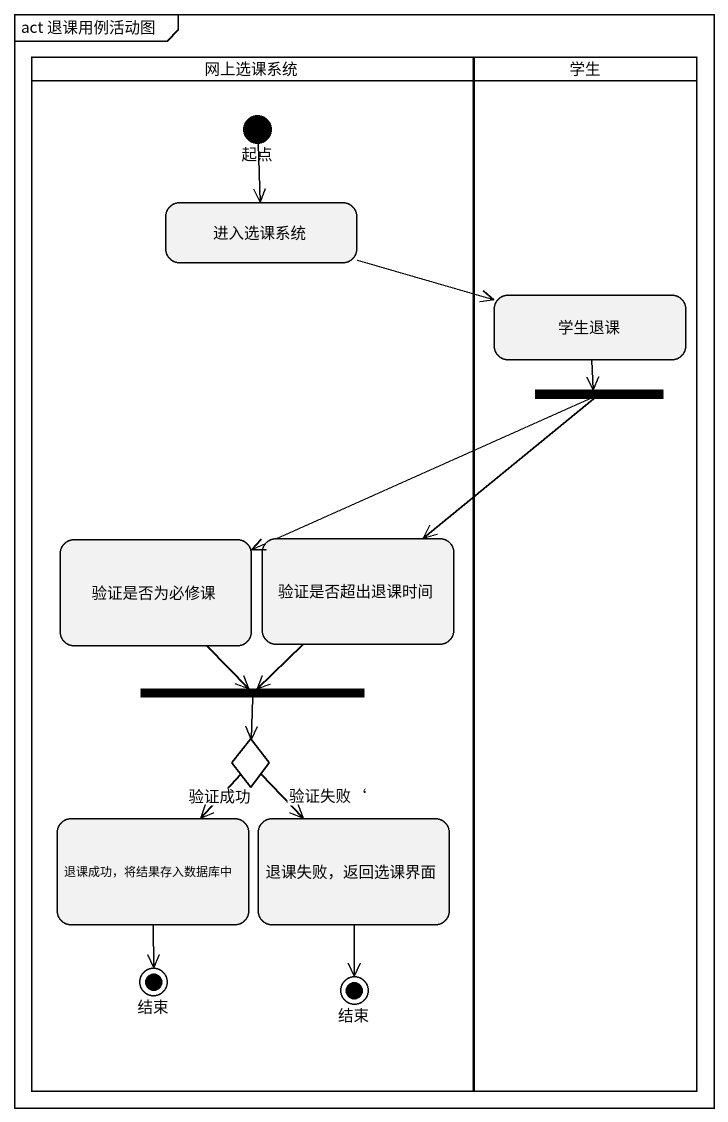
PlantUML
@startuml
mainframe act 退课用例活动图
hide empty description
state 网上选课系统 <<partition>> {
  state 起点 <<start>>
  state 进入选课系统
  state 验证是否为必修课
  state 验证是否超出退课时间
  state fork2 <<join>>
  state choice1 <<choice>>
  state "退课成功，将结果存入数据库中" as 退课成功_将结果存入数据库中
  state "退课失败，返回选课界面" as 退课失败_返回选课界面
  state 结束 <<end>>
  state "结束" as 结束_2 <<end>>
}
state 学生 <<partition>> {
  state 学生退课
  state fork1 <<fork>>
}
起点 --> 进入选课系统
进入选课系统 -right-> 学生退课
学生退课 --> fork1
fork1 -left-> 验证是否为必修课
fork1 --> 验证是否超出退课时间
验证是否为必修课 --> fork2
验证是否超出退课时间 --> fork2
fork2 --> choice1
choice1 --> 退课成功_将结果存入数据库中 : 验证成功
choice1 --> 退课失败_返回选课界面 : 验证失败‘
退课成功_将结果存入数据库中 --> 结束
退课失败_返回选课界面 --> 结束_2
@enduml
